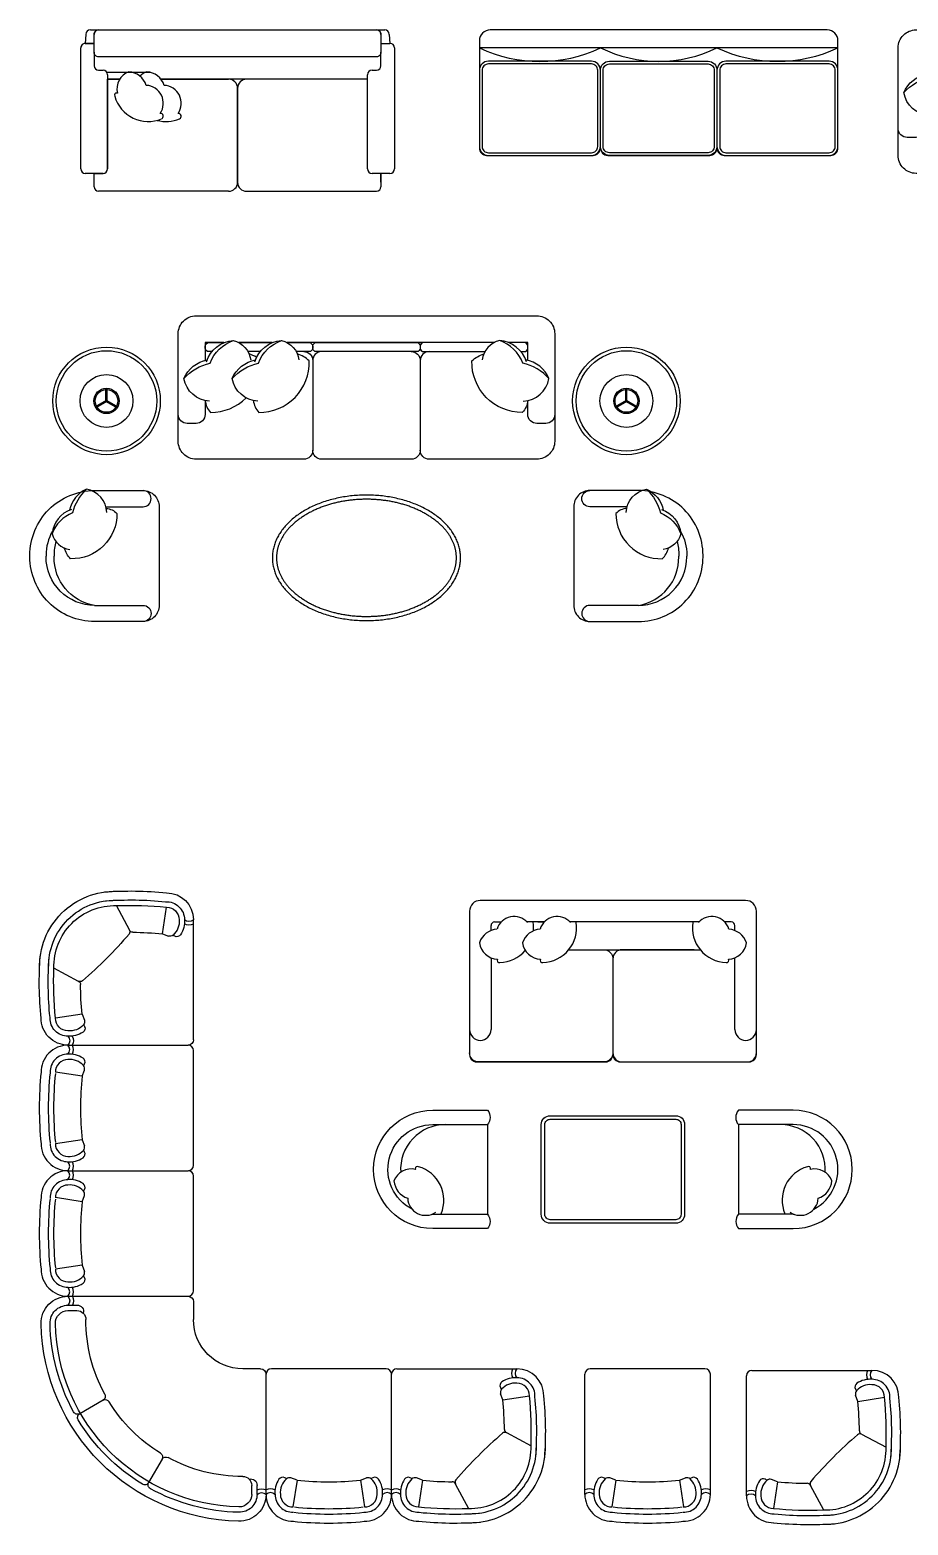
# Model space of a CAD drawing. Header units: millimetres. Extents: x 2749 to 14578, y 1883 to 10224.
# Drawn here: x 2749 to 7648, y 1883 to 10221 of the extents above; entities that cross this region are included whole.
import ezdxf

# ---------------------------------------------------------------- set-up
doc = ezdxf.new("R2010")
doc.units = ezdxf.units.MM

# ---------------------------------------------------------------- blocks, each defined once
blk = doc.blocks.new('A$C707258B2')
at = {"color": 0, "linetype": 'Continuous'}
for p, q in [((0.4042, 0.342), (1.0739, 0.342)), ((0.4042, 0.292), (0.4544, 0.292)), ((0.4042, 0.262), (0.4539, 0.262)), ((1.1039, 0.312), (1.1039, 0.212)), ((1.4789, -0.063), (1.3789, -0.063)), ((1.5089, -0.7628), (1.5089, -0.093)), ((0.5998, -0.2378), (0.4699, -0.3128)), ((0.9291, -0.5671), (0.8541, -0.697)), ((1.4289, -0.7628), (1.4289, -0.713)), ((1.4589, -0.7628), (1.4589, -0.7125))]:
    blk.add_line(p, q, dxfattribs=at)
for centre, radius, start, end in [((0.4042, 0.192), 0.15, 90, 181.17538), ((0.3779, 0.317), 0.0362, 316.39718, 43.60282), ((0.3679, 0.317), 0.0662, 337.82984, 22.17016), ((1.0739, 0.312), 0.03, 360, 90), ((0.4042, 0.192), 0.1, 90, 181.17538), ((0.4042, 0.192), 0.07, 90, 181.17538), ((0.4539, 0.212), 0.05, 360, 90), ((0.4548, 0.2564), 0.0357, 345.42616, 90.55549), ((1.3789, 0.212), 1.125, 181.17538, 268.82462), ((1.3789, 0.212), 1.075, 181.17538, 208.63569), ((1.3789, 0.212), 1.045, 181.17538, 268.82462), ((1.3789, 0.212), 0.875, 180, 208.40825), ((1.3789, 0.212), 0.275, 180, 270), ((1.4789, -0.093), 0.03, 360, 90), ((0.5873, -0.2162), 0.025, 300, 28.40825), ((0.6123, -0.2595), 0.025, 31.59175, 120), ((1.3789, 0.212), 0.875, 211.59175, 238.40825), ((0.4574, -0.2912), 0.025, 208.63569, 300), ((0.4824, -0.3345), 0.025, 120, 211.36431), ((1.3789, 0.212), 1.075, 211.36431, 238.63569), ((0.9075, -0.5546), 0.025, 330, 58.40825), ((0.9508, -0.5796), 0.025, 61.59175, 150), ((1.3789, 0.212), 0.875, 241.59175, 270), ((1.3789, -0.713), 0.05, 360, 90), ((0.8324, -0.6845), 0.025, 238.63569, 330), ((0.8757, -0.7095), 0.025, 150, 241.36431), ((1.3789, 0.212), 1.075, 241.36431, 268.82462), ((1.4255, -0.7093), 0.0336, 354.63008, 109.38826), ((1.4839, -0.7988), 0.0662, 67.82984, 112.17016), ((1.3589, -0.7628), 0.15, 268.82462, 360), ((1.3589, -0.7628), 0.1, 268.82462, 360), ((1.3589, -0.7628), 0.07, 268.82462, 360), ((1.4839, -0.789), 0.0362, 46.39718, 133.60282)]:
    blk.add_arc(centre, radius, start, end, dxfattribs=at)
blk = doc.blocks.new('A$C1352')
at = {"color": 0}
for points in [[(0.0027, 0.053), (0.0027, 0.553, -0.414214), (0.0527, 0.603), (0.7527, 0.603, -0.414214), (0.8027, 0.553), (0.8027, 0.053, -0.414214), (0.7527, 0.003), (0.0527, 0.003, -0.414214)], [(0.0227, 0.053), (0.0227, 0.553, -0.414214), (0.0527, 0.583), (0.7527, 0.583, -0.414214), (0.7827, 0.553), (0.7827, 0.053, -0.414214), (0.7527, 0.023), (0.0527, 0.023, -0.414214)]]:
    blk.add_lwpolyline(points, format="xyb", close=True, dxfattribs=at)
blk = doc.blocks.new('DAY BED1')
at = {"color": 0}
blk.add_line((0.3, 0.25), (0.225, 0.2549), dxfattribs=at)
blk.add_lwpolyline([(-0.3, 0, -0.414214), (-0.4, 0.1), (-0.4, 0.1, 0.317837), (-0.4, 0.1, -0.414214), (-0.4, 0.1), (-0.4, 0.1, 1.186185), (-0.4, 0.1, -0.414214), (-0.4, 0.1), (-0.4, 1.5, -0.414214), (-0.3, 1.6), (0.3, 1.6, -0.414214), (0.4, 1.5), (0.4, 0.1, -0.414214), (0.3, 0)], format="xyb", close=True, dxfattribs=at)
for points in [[(-0.0725, 1.45), (-0.15, 1.45, -0.414214), (-0.2, 1.5), (-0.2, 1.55, -0.414214), (-0.15, 1.6)], [(-0.0756, 1.4249, -0.356772), (0.0505, 1.5682, -0.249542), (0.1543, 1.4384, 9.61688)], [(0.0505, 1.5682, -0.14773), (0.1364, 1.422, -0.213343), (0.2624, 1.2931, -0.178662)], [(-0.0725, 1.4501, 0.165541), (-0.1386, 1.4192, 0.200231), (-0.0581, 1.2207, 0.121523)], [(0.1433, 1.4422, -0.306663), (0.2624, 1.2931, -0.30633), (0.1536, 1.1957, 0.872847)], [(0.25, 1.3448), (0.25, 1.45), (0.1517, 1.45, -0.414214)], [(0.2, 1.4118), (0.2, 1.43, -0.414214), (0.22, 1.45), (0.23, 1.45, -0.414214), (0.25, 1.43)], [(0.25, 1.43), (0.25, 1.3448, -0.414214)], [(-0.0756, 1.1556, -0.356772), (0.0505, 1.2988, -0.249542), (0.1543, 1.169, 9.61688)], [(0.0505, 1.2988, -0.14773), (0.1364, 1.1527, -0.213343), (0.2624, 1.0238, -0.178662)], [(0.25, 1.2616), (0.25, 1.0755, -0.414214)], [(-0.0725, 1.1808, 0.165541), (-0.1386, 1.1498, 0.425989), (0.1479, 0.869, 0.121523), (0.1873, 0.9357, -7.115464)], [(0.1433, 1.1729, -0.306663), (0.2624, 1.0238, -0.30633), (0.1536, 0.9263, 0.872847)], [(0.1678, 1.1631, 0.071865), (0.1873, 1.205, -7.115464)], [(0.2, 1.1425), (0.2, 1.2113, -0.414214)], [(0.25, 0.9923), (0.25, 0.2749, -0.414214), (0.23, 0.2549), (0.22, 0.2549, -0.414214), (0.2, 0.2749), (0.2, 0.9419, -0.414214)], [(0.25, 0.3775), (0.25, 0.3, 0.414214), (0.3, 0.25), (0.35, 0.25, 0.414214), (0.4, 0.3)]]:
    blk.add_lwpolyline(points, format="xyb", dxfattribs=at)
for points in [[(0.25, 1.0755), (0.25, 1.2616)], [(0.25, 0.3775), (0.25, 0.9923)]]:
    blk.add_lwpolyline(points, dxfattribs=at)
blk = doc.blocks.new('part 01')
at = {"color": 0, "linetype": 'Continuous'}
for p, q in [((-669.8, 700), (0, 700)), ((30, 30), (30, 670)), ((-590.9, 527.1), (-739.8, 550)), ((-590.9, 527.1), (-578.5, 561.2)), ((-590.9, 172.9), (-739.8, 150)), ((-590.9, 172.9), (-578.5, 138.8)), ((-669.8, 0), (0, 0))]:
    blk.add_line(p, q, dxfattribs=at)
for centre, radius, start, end in [((-669.8, 550), 150, 90, 181.17538), ((-696, 675), 36.2, 316.39718, 43.60282), ((-705.9, 675), 66.2, 337.82984, 22.17016), ((0, 670), 30, 0, 90), ((-669.8, 550), 100, 90, 181.17538), ((-669.8, 550), 70, 90, 181.17538), ((-659.7, 517.8), 132.7, 56.08973, 95.61316), ((-659.7, 517.8), 102.7, 42.00663, 95.61316), ((-599.7, 607.2), 25, 332.96082, 56.08973), ((-624.8, 620), 53.2, 321.00172, 332.96082), ((-602, 569.8), 25, 340, 42.00663), ((1178.1, 350), 2007.9, 174.28354, 185.71646), ((1178.1, 350), 1957.9, 174.28354, 185.71646), ((1178.1, 350), 1927.9, 174.28354, 185.71646), ((1178.1, 350), 1777.9, 174.28354, 185.71646), ((-669.8, 150), 150, 178.82462, 270), ((-669.8, 150), 100, 178.82462, 270), ((-669.8, 150), 70, 178.82462, 270), ((-659.7, 182.2), 102.7, 264.38684, 317.99337), ((-599.7, 92.8), 25, 303.91027, 27.03918), ((-602, 130.2), 25, 317.99337, 20), ((-624.8, 80), 53.2, 27.03918, 38.99828), ((-659.7, 182.2), 132.7, 264.38684, 303.91027), ((-696, 25), 36.2, 316.39718, 43.60282), ((-705.9, 25), 66.2, 337.82984, 22.17016), ((0, 30), 30, 270, 0)]:
    blk.add_arc(centre, radius, start, end, dxfattribs=at)
blk = doc.blocks.new('part02')
at = {"color": 0, "linetype": 'Continuous'}
for p, q in [((0, -669.8), (0, 0)), ((30, 30), (699.8, 30)), ((620.9, -142.9), (608.5, -108.8)), ((620.9, -142.9), (769.8, -120)), ((640.4, -325.6), (778.2, -398.9)), ((172.9, -590.9), (138.8, -578.5)), ((172.9, -590.9), (150, -739.8)), ((355.6, -610.4), (428.9, -748.2))]:
    blk.add_line(p, q, dxfattribs=at)
for centre, radius, start, end in [((30, 0), 30, 90, 180), ((726, 5), 56.2, 153.6122, 206.66656), ((726, 5), 36.2, 136.39718, 223.60282), ((699.8, -120), 150, 0, 90), ((629.7, -62.8), 25, 123.91027, 207.03918), ((654.8, -50), 53.2, 207.03918, 218.99828), ((689.7, -152.2), 102.7, 84.38684, 137.99337), ((689.3, -151.3), 131.7, 85.43775, 123.98866), ((699.5, -120.6), 100.6, 357.50055, 89.85796), ((699.8, -120), 70, 0, 90), ((632, -100.2), 25, 137.99337, 200), ((-1148.1, -320), 1777.9, 0.38365, 5.71646), ((-1228.2, -319.5), 2007.9, 357.73494, 5.70316), ((-1148.1, -320), 1957.9, 355.86566, 5.71646), ((-1148.1, -320), 2007.9, 355.81801, 5.71646), ((2219.8, -2189.8), 2454.4, 130.6961, 139.3039), ((632.4, -344.1), 20, 62, 130.6961), ((649.7, -308), 20, 180.38365, 242), ((439.4, -409.4), 418.9, 268.21809, 1.78191), ((439.4, -409.4), 368.9, 268.21809, 1.78191), ((439.4, -409.4), 338.9, 268.21809, 1.78191), ((92.8, -599.7), 25, 62.96082, 146.08973), ((182.2, -659.7), 102.7, 132.00663, 185.61316), ((80, -624.8), 53.2, 51.00172, 62.96082), ((130.2, -602), 25, 70, 132.00663), ((25, -696), 56.2, 63.33344, 116.3878), ((25, -696), 36.2, 46.39718, 133.60282), ((182.2, -659.7), 132.7, 146.08973, 185.61316), ((350, 1178.1), 1777.9, 264.28354, 269.61635), ((338, -619.7), 20, 28, 89.61635), ((374.1, -602.4), 20, 139.3039, 208), ((150, -669.8), 150, 180, 271.17538), ((150, -669.8), 100, 180, 271.17538), ((150, -669.8), 70, 180, 270), ((349.5, 1258.2), 2007.9, 264.29684, 272.26506), ((350, 1178.1), 2007.9, 264.28354, 274.18199), ((350, 1178.1), 1957.9, 264.28354, 274.13434)]:
    blk.add_arc(centre, radius, start, end, dxfattribs=at)

msp = doc.modelspace()

# ---------------------------------------------------------------- linework, layer by layer
at = {"color": 18, "ltscale": 0.03, "true_color": 0x000000}
for p, q in [((3061.6, 10196.2), (3057.6, 10146.2)), ((3086.6, 10221.2), (4728.5, 10221.2)), ((3107.6, 10146.2), (3107.6, 10196.2)), ((3132.6, 10221.2), (4682.6, 10221.2)), ((4707.6, 10196.2), (4707.6, 10146.2)), ((4753.5, 10196.2), (4757.6, 10146.2)), ((3032.6, 9446.2), (3032.6, 10121.2)), ((3032.6, 9446.2), (3032.6, 10121.2)), ((3057.6, 10146.2), (3107.6, 10146.2)), ((3107.6, 10096.2), (3107.6, 10021.2)), ((4707.6, 10146.2), (4757.6, 10146.2)), ((4707.6, 10146.2), (4757.6, 10146.2)), ((4707.6, 10021.2), (4707.6, 10096.2)), ((4782.6, 10121.2), (4782.6, 9446.2)), ((4782.6, 10121.2), (4782.6, 9446.2)), ((3132.6, 9996.2), (3157.6, 9996.2)), ((3424.1, 9983.8), (3179.1, 9983.8)), ((3182.6, 9971.2), (3182.6, 9446.2)), ((3182.6, 9446.2), (3182.6, 9946.2)), ((3250.2, 9946.2), (3182.6, 9946.2)), ((3182.6, 9946.2), (3250.2, 9946.2)), ((4632.6, 9946.2), (3479.8, 9946.2)), ((3479.8, 9946.2), (3857.6, 9946.2)), ((4632.6, 9446.2), (4632.6, 9971.2)), ((4632.6, 9446.2), (4632.6, 9946.2)), ((4657.6, 9996.2), (4682.6, 9996.2)), ((3907.6, 9896.2), (3907.6, 9371.2)), ((3907.6, 9896.2), (3907.6, 9371.2)), ((3907.6, 9896.2), (3907.6, 9371.2)), ((3907.6, 9371.2), (3907.6, 9896.2)), ((3107.6, 9421.2), (3057.6, 9421.2)), ((3107.6, 9421.2), (3057.6, 9421.2)), ((3107.6, 9421.2), (3157.6, 9421.2)), ((3157.6, 9421.2), (3107.6, 9421.2)), ((3107.6, 9346.2), (3107.6, 9421.2)), ((4707.6, 9421.2), (4657.6, 9421.2)), ((4757.6, 9421.2), (4657.6, 9421.2)), ((4707.6, 9371.2), (4707.6, 9421.2)), ((4707.6, 9421.2), (4707.6, 9346.2)), ((4757.6, 9421.2), (4707.6, 9421.2)), ((3857.6, 9321.2), (3132.6, 9321.2)), ((3957.6, 9321.2), (4682.6, 9321.2)), ((3173.4, 8152.1), (3173.4, 8222.6)), ((3179.7, 8152.1), (3179.7, 8222.6)), ((6073.4, 8152.1), (6073.4, 8222.6)), ((6079.7, 8152.1), (6079.7, 8222.6)), ((3175, 8154.8), (3113.9, 8119.6)), ((3178.1, 8149.4), (3117.1, 8114.1)), ((3175, 8149.4), (3236.1, 8114.1)), ((3178.1, 8154.8), (3239.2, 8119.6)), ((6075, 8154.8), (6013.9, 8119.6)), ((6078.1, 8149.4), (6017.1, 8114.1)), ((6075, 8149.4), (6136.1, 8114.1)), ((6078.1, 8154.8), (6139.2, 8119.6))]:
    msp.add_line(p, q, dxfattribs=at)
at = {"color": 18, "true_color": 0x000000}
for p, q in [((5321.5, 5198.6), (5321.5, 5226.4)), ((5341.5, 5246.4), (5378.3, 5246.4)), ((5618.4, 5246.4), (5522.6, 5246.4)), ((5581.6, 5246.4), (5618.4, 5246.4)), ((6480.3, 5246.4), (5762.7, 5246.4)), ((6661.5, 5246.4), (6624.7, 5246.4)), ((6681.5, 5198.6), (6681.5, 5226.4)), ((5321.5, 5046.8), (5321.5, 4646.4)), ((6681.5, 4646.4), (6681.5, 5046.8)), ((4996.2, 3616.7), (5301.2, 3616.4)), ((7006.8, 3616.7), (6701.7, 3616.4))]:
    msp.add_line(p, q, dxfattribs=at)
at = {"color": 18, "ltscale": 0.03, "true_color": 0x000000}
for points in [[(3107.6, 10146.2), (3107.6, 10196.2, -0.414214), (3132.6, 10221.2), (4682.6, 10221.2, -0.414214), (4707.6, 10196.2), (4707.6, 10096.2, -0.414214), (4682.6, 10071.2), (3132.6, 10071.2, -0.414214), (3107.6, 10096.2), (3107.6, 10146.2), (3057.6, 10146.2, 0.414214), (3032.6, 10121.2)], [(3470.5, 7287.1), (3470.5, 7012.1, -0.414214), (3380.3, 6921.9), (3109.8, 6921.9, -0.414214), (2749.2, 7282.6), (2749.2, 7287.1), (2749.2, 7291.6, -0.414214), (3109.8, 7652.3), (3380.3, 7652.3, -0.414214), (3470.5, 7562.1), (3470.5, 7287.1)], [(5782.6, 7287.1), (5782.6, 7012.1, 0.414214), (5872.8, 6921.9), (6143.3, 6921.9, 0.414214), (6503.9, 7282.6), (6503.9, 7287.1), (6503.9, 7291.6, 0.414214), (6143.3, 7652.3), (5872.8, 7652.3, 0.414214), (5782.6, 7562.1), (5782.6, 7287.1)], [(6002, 4506.4, 0.414214), (6042, 4466.4), (6761.5, 4466.4, 0.414214), (6801.5, 4506.4), (6801.5, 5306.4, 0.414214), (6741.5, 5366.4), (5261.5, 5366.4, 0.414214), (5201.5, 5306.4), (5201.5, 4506.4, 0.414214), (5241.5, 4466.4), (5961, 4466.4, 0.414214), (6001, 4506.4)]]:
    msp.add_lwpolyline(points, format="xyb", dxfattribs=at)
for points in [[(6622.3, 9521.2), (7216.8, 9521.2, 0.414214), (7256.8, 9561.2), (7256.8, 10161.2, 0.414214), (7196.8, 10221.2), (5316.8, 10221.2, 0.414214), (5256.8, 10161.2), (5256.8, 9561.2, 0.414214), (5296.8, 9521.2), (5891.3, 9521.2, 0.414214), (5931.3, 9561.2, -1), (5932.3, 9561.2, 0.414214), (5972.3, 9521.2), (6541.3, 9521.2, 0.414214), (6581.3, 9561.2, -1), (6582.3, 9561.2, 0.414214)], [(5676.6, 7927.1, -0.414214), (5576.6, 7827.1), (4976.6, 7827.1, -0.414214), (4926.6, 7877.1, -0.414214), (4876.6, 7827.1), (4376.6, 7827.1, -0.414214), (4326.6, 7877.1, -0.414214), (4276.6, 7827.1), (3676.6, 7827.1, -0.414214), (3576.6, 7927.1), (3576.6, 8527.1, -0.414214), (3676.6, 8627.1), (5576.6, 8627.1, -0.414214), (5676.6, 8527.1)], [(5301.2, 3616.4, -0.369229), (5301.2, 3536.4), (4996.1, 3536.7, -1), (4996.7, 4196.7), (5301.8, 4196.4, -0.369229), (5301.7, 4116.4)], [(6701.7, 3616.4, 0.369229), (6701.8, 3536.4), (7006.9, 3536.7, 1), (7006.2, 4196.7), (6701.2, 4196.4, 0.369229), (6701.2, 4116.4)]]:
    msp.add_lwpolyline(points, format="xyb", close=True, dxfattribs=at)
at = {"color": 18, "true_color": 0x000000}
for points in [[(7256.8, 10121.2), (5256.8, 10121.2)], [(4101.1, 8477.1), (3914.9, 8477.1)], [(5338.2, 8477.1), (4184.3, 8477.1)], [(5526.6, 8378.8), (5526.6, 8477.1), (5421.4, 8477.1)], [(5754.7, 5091.4), (6488.3, 5091.4)]]:
    msp.add_lwpolyline(points, dxfattribs=at)
for points in [[(5931.8, 9571.2), (5931.8, 9996.2, 0.414214), (5881.8, 10046.2), (5306.8, 10046.2, 0.414214), (5256.8, 9996.2), (5256.8, 9571.2, 0.414214), (5306.8, 9521.2), (5881.8, 9521.2, 0.414214)], [(5916.8, 9571.2), (5916.8, 9996.2, 0.414214), (5881.8, 10031.2), (5306.8, 10031.2, 0.414214), (5271.8, 9996.2), (5271.8, 9571.2, 0.414214), (5306.8, 9536.2), (5881.8, 9536.2, 0.414214)], [(5931.8, 9571.2), (5931.8, 9996.2, -0.414214), (5981.8, 10046.2), (6531.8, 10046.2, -0.414214), (6581.8, 9996.2), (6581.8, 9571.2, -0.414214), (6531.8, 9521.2), (5981.8, 9521.2, -0.414214)], [(5946.8, 9571.2), (5946.8, 9996.2, -0.414214), (5981.8, 10031.2), (6531.8, 10031.2, -0.414214), (6566.8, 9996.2), (6566.8, 9571.2, -0.414214), (6531.8, 9536.2), (5981.8, 9536.2, -0.414214)], [(7256.8, 9571.2), (7256.8, 9996.2, 0.414214), (7206.8, 10046.2), (6631.8, 10046.2, 0.414214), (6581.8, 9996.2), (6581.8, 9571.2, 0.414214), (6631.8, 9521.2), (7206.8, 9521.2, 0.414214)], [(7241.8, 9571.2), (7241.8, 9996.2, 0.414214), (7206.8, 10031.2), (6631.8, 10031.2, 0.414214), (6596.8, 9996.2), (6596.8, 9571.2, 0.414214), (6631.8, 9536.2), (7206.8, 9536.2, 0.414214)], [(4346.6, 8477.1), (4906.6, 8477.1, -0.414214), (4926.6, 8457.1), (4926.6, 8447.1, -0.414214), (4906.6, 8427.1), (4346.6, 8427.1, -0.414214), (4326.6, 8447.1), (4326.6, 8457.1, -0.414214)]]:
    msp.add_lwpolyline(points, format="xyb", close=True, dxfattribs=at)
for points in [[(3608.4, 8277.6, -0.14773), (3754.5, 8363.5, -0.213343), (3883.5, 8489.5, -0.178662)], [(3831.8, 8477.1), (3726.6, 8477.1), (3726.6, 8378.8, -0.414214)], [(3764.7, 8427.1), (3746.6, 8427.1, -0.414214), (3726.6, 8447.1), (3726.6, 8457.1, -0.414214), (3746.6, 8477.1)], [(3734.3, 8370.4, -0.306663), (3883.5, 8489.5, -0.30633), (3980.9, 8380.7, 0.872847)], [(3746.6, 8477.1), (3831.8, 8477.1, -0.414214)], [(3877.7, 8277.6, -0.14773), (4023.9, 8363.5, -0.213343), (4152.8, 8489.5, -0.178662)], [(3914.9, 8477.1), (4101.1, 8477.1, -0.414214)], [(4034.1, 8427.1), (3965.3, 8427.1, -0.414214)], [(4003.7, 8370.4, -0.306663), (4152.8, 8489.5, -0.30633), (4250.2, 8380.7, 0.872847)], [(4184.3, 8477.1), (4306.6, 8477.1, -0.414214), (4326.6, 8457.1), (4326.6, 8447.1, -0.414214), (4306.6, 8427.1), (4234.6, 8427.1, -0.414214)], [(4276.6, 8427.1, -0.414214), (4326.6, 8377.1), (4326.6, 7877.1, -0.414214)], [(4376.6, 8427.1, 0.414214), (4326.6, 8377.1)], [(4876.6, 8427.1, -0.414214), (4926.6, 8377.1)], [(5338.2, 8477.1), (4946.6, 8477.1, 0.414214), (4926.6, 8457.1), (4926.6, 8447.1, 0.414214), (4946.6, 8427.1), (5287.9, 8427.1, 0.414214)], [(4976.6, 8427.1, 0.414214), (4926.6, 8377.1), (4926.6, 7877.1, 0.414214)], [(5518.8, 8370.4, 0.306663), (5369.7, 8489.5, 0.30633), (5272.2, 8380.7, -0.872847)], [(5644.7, 8277.6, 0.14773), (5498.6, 8363.5, 0.213343), (5369.7, 8489.5, 0.178662)], [(5506.6, 8477.1), (5421.4, 8477.1, 0.414214)], [(5488.4, 8427.1), (5506.6, 8427.1, 0.414214), (5526.6, 8447.1), (5526.6, 8457.1, 0.414214), (5506.6, 8477.1)], [(3751.7, 8151.5, -0.356772), (3608.4, 8277.6, -0.249542), (3738.2, 8381.4, 9.61688)], [(4021, 8151.5, -0.356772), (3877.7, 8277.6, -0.249542), (4007.6, 8381.4, 9.61688)], [(4013.5, 8394.9, 0.071865), (3971.5, 8414.4, -7.115464)], [(3995.8, 8154.6, 0.165541), (4026.7, 8088.5, 0.425989), (4307.5, 8375, 0.121523), (4240.9, 8414.4, -7.115464)], [(5526.7, 8154.6, -0.165541), (5495.7, 8088.5, -0.425989), (5214.9, 8375, -0.121523), (5281.6, 8414.4, 7.115464)], [(5501.5, 8151.5, 0.356772), (5644.7, 8277.6, 0.249542), (5514.9, 8381.4, -9.61688)], [(3726.6, 8154.6), (3726.6, 8077.1, -0.414214), (3676.6, 8027.1), (3626.6, 8027.1, -0.414214), (3576.6, 8077.1)], [(3726.5, 8154.6, 0.165541), (3757.4, 8088.5, 0.200231), (3955.9, 8169, 0.121523)], [(5676.6, 8077.1, -0.414214), (5626.6, 8027.1), (5576.6, 8027.1, -0.414214), (5526.6, 8077.1), (5526.6, 8154.6)], [(3064.3, 7659.6, 0.14773), (2986.9, 7527.9, 0.213343), (2873.2, 7411.6, 0.178662)], [(3178, 7530.5, 0.356772), (3064.3, 7659.6, 0.249542), (2970.7, 7542.6, -9.61688)], [(3173.1, 7562.1), (3380.3, 7562.1, 0.414214), (3425.4, 7607.2), (3425.4, 7607.2, 0.414214), (3380.3, 7652.3)], [(6080.1, 7562.1), (5872.8, 7562.1, -0.414214), (5827.7, 7607.2), (5827.7, 7607.2, -0.414214), (5872.8, 7652.3)], [(6075.2, 7530.5, -0.356772), (6188.8, 7659.6, -0.249542), (6282.4, 7542.6, 9.61688)], [(6188.8, 7659.6, -0.14773), (6266.3, 7527.9, -0.213343), (6379.9, 7411.6, -0.178662)], [(2980.7, 7546.1, 0.306663), (2873.2, 7411.6, 0.30633), (2971.4, 7323.8, -0.872847)], [(3175.2, 7553.2, -0.165541), (3234.8, 7525.3, -0.425989), (2976.5, 7272.1, -0.121523), (2940.9, 7332.2, 7.115464)], [(6077.9, 7553.2, 0.165541), (6018.3, 7525.3, 0.425989), (6276.6, 7272.1, 0.121523), (6312.2, 7332.2, -7.115464)], [(6272.4, 7546.1, -0.306663), (6379.9, 7411.6, -0.30633), (6281.8, 7323.8, 0.872847)], [(2875, 7425.9, 0.130591), (2839.4, 7291.6), (2839.4, 7287.1)], [(6378.1, 7425.9, -0.130591), (6413.8, 7291.6), (6413.8, 7287.1)], [(2894.2, 7368.5, 0.072384), (2884.4, 7291.6), (2884.4, 7287.1)], [(6359, 7368.5, -0.072384), (6368.7, 7291.6), (6368.7, 7287.1)], [(3109.8, 7012.1, -0.414214), (2839.4, 7282.6), (2839.4, 7287.1)], [(3109.8, 7012.1, -0.372719), (2884.4, 7282.6), (2884.4, 7287.1)], [(6143.3, 7012.1, 0.372719), (6368.7, 7282.6), (6368.7, 7287.1)], [(6143.3, 7012.1, 0.414214), (6413.8, 7282.6), (6413.8, 7287.1)], [(3109.8, 7012.1), (3380.3, 7012.1, -0.414214), (3425.4, 6967), (3425.4, 6967, -0.414214), (3380.3, 6921.9)], [(6143.3, 7012.1), (5872.8, 7012.1, 0.414214), (5827.7, 6967), (5827.7, 6967, 0.414214), (5872.8, 6921.9)], [(5754.7, 5091.4), (5951.5, 5091.4, -0.414214), (6001.5, 5041.4), (6001.5, 4516.4, -0.414214), (5951.5, 4466.4), (5251.5, 4466.4, -0.414214), (5201.5, 4516.4)], [(6454.3, 5091.4), (6051.5, 5091.4, 0.414214), (6001.5, 5041.4), (6001.5, 4516.4, 0.414214), (6051.5, 4466.4), (6751.5, 4466.4, 0.414214), (6801.5, 4516.4)], [(4880.9, 3645, -0.785087), (4996.6, 4116.7), (5301.7, 4116.4)], [(7122, 3645, 0.785087), (7006.3, 4116.7), (6701.2, 4116.4)]]:
    msp.add_lwpolyline(points, format="xyb", dxfattribs=at)
at = {"color": 18, "ltscale": 0.03, "true_color": 0x000000}
msp.add_polyline3d([(5151.6, 7277.1, 0), (5151.5, 7283.7, 0), (5151.2, 7290.3, 0), (5150.7, 7297, 0), (5150.1, 7303.6, 0), (5149.2, 7310.2, 0), (5148.2, 7316.8, 0), (5147, 7323.3, 0), (5145.6, 7329.9, 0), (5144, 7336.4, 0), (5142.2, 7342.9, 0), (5140.2, 7349.4, 0), (5138.1, 7355.9, 0), (5135.8, 7362.3, 0), (5133.2, 7368.8, 0), (5130.6, 7375.1, 0), (5127.7, 7381.5, 0), (5124.6, 7387.8, 0), (5121.4, 7394, 0), (5118, 7400.3, 0), (5114.4, 7406.4, 0), (5110.6, 7412.6, 0), (5106.7, 7418.7, 0), (5102.6, 7424.7, 0), (5098.3, 7430.7, 0), (5093.9, 7436.6, 0), (5089.3, 7442.5, 0), (5084.5, 7448.3, 0), (5079.6, 7454, 0), (5074.5, 7459.7, 0), (5069.2, 7465.3, 0), (5063.8, 7470.9, 0), (5058.2, 7476.3, 0), (5052.5, 7481.8, 0), (5046.6, 7487.1, 0), (5040.5, 7492.3, 0), (5034.4, 7497.5, 0), (5028, 7502.6, 0), (5021.6, 7507.7, 0), (5014.9, 7512.6, 0), (5008.2, 7517.5, 0), (5001.3, 7522.2, 0), (4994.3, 7526.9, 0), (4987.1, 7531.5, 0), (4979.8, 7536, 0), (4972.4, 7540.4, 0), (4964.9, 7544.7, 0), (4957.2, 7549, 0), (4949.4, 7553.1, 0), (4941.6, 7557.1, 0), (4933.5, 7561, 0), (4925.4, 7564.9, 0), (4917.2, 7568.6, 0), (4908.9, 7572.2, 0), (4900.5, 7575.7, 0), (4891.9, 7579.1, 0), (4883.3, 7582.4, 0), (4874.6, 7585.6, 0), (4865.8, 7588.7, 0), (4856.9, 7591.6, 0), (4847.9, 7594.5, 0), (4838.9, 7597.2, 0), (4829.8, 7599.8, 0), (4820.6, 7602.3, 0), (4811.3, 7604.7, 0), (4802, 7607, 0), (4792.6, 7609.1, 0), (4783.1, 7611.2, 0), (4773.6, 7613.1, 0), (4764, 7614.9, 0), (4754.4, 7616.6, 0), (4744.8, 7618.1, 0), (4735.1, 7619.5, 0), (4725.3, 7620.9, 0), (4715.6, 7622, 0), (4705.8, 7623.1, 0), (4695.9, 7624, 0), (4686.1, 7624.8, 0), (4676.2, 7625.5, 0), (4666.3, 7626.1, 0), (4656.4, 7626.5, 0), (4646.4, 7626.8, 0), (4636.5, 7627, 0), (4626.6, 7627.1, 0), (4616.6, 7627, 0), (4606.7, 7626.8, 0), (4596.8, 7626.5, 0), (4586.9, 7626.1, 0), (4577, 7625.5, 0), (4567.1, 7624.8, 0), (4557.2, 7624, 0), (4547.4, 7623.1, 0), (4537.6, 7622, 0), (4527.8, 7620.9, 0), (4518.1, 7619.5, 0), (4508.4, 7618.1, 0), (4498.7, 7616.6, 0), (4489.1, 7614.9, 0), (4479.5, 7613.1, 0), (4470, 7611.2, 0), (4460.6, 7609.1, 0), (4451.2, 7607, 0), (4441.8, 7604.7, 0), (4432.6, 7602.3, 0), (4423.4, 7599.8, 0), (4414.2, 7597.2, 0), (4405.2, 7594.5, 0), (4396.2, 7591.6, 0), (4387.3, 7588.7, 0), (4378.5, 7585.6, 0), (4369.8, 7582.4, 0), (4361.2, 7579.1, 0), (4352.7, 7575.7, 0), (4344.3, 7572.2, 0), (4335.9, 7568.6, 0), (4327.7, 7564.9, 0), (4319.6, 7561, 0), (4311.6, 7557.1, 0), (4303.7, 7553.1, 0), (4295.9, 7549, 0), (4288.3, 7544.7, 0), (4280.7, 7540.4, 0), (4273.3, 7536, 0), (4266, 7531.5, 0), (4258.9, 7526.9, 0), (4251.8, 7522.2, 0), (4245, 7517.5, 0), (4238.2, 7512.6, 0), (4231.6, 7507.7, 0), (4225.1, 7502.6, 0), (4218.8, 7497.5, 0), (4212.6, 7492.3, 0), (4206.6, 7487.1, 0), (4200.7, 7481.8, 0), (4194.9, 7476.3, 0), (4189.4, 7470.9, 0), (4183.9, 7465.3, 0), (4178.7, 7459.7, 0), (4173.6, 7454, 0), (4168.6, 7448.3, 0), (4163.9, 7442.5, 0), (4159.2, 7436.6, 0), (4154.8, 7430.7, 0), (4150.5, 7424.7, 0), (4146.4, 7418.7, 0), (4142.5, 7412.6, 0), (4138.7, 7406.4, 0), (4135.1, 7400.3, 0), (4131.7, 7394, 0), (4128.5, 7387.8, 0), (4125.5, 7381.5, 0), (4122.6, 7375.1, 0), (4119.9, 7368.8, 0), (4117.4, 7362.3, 0), (4115, 7355.9, 0), (4112.9, 7349.4, 0), (4110.9, 7342.9, 0), (4109.2, 7336.4, 0), (4107.6, 7329.9, 0), (4106.2, 7323.3, 0), (4104.9, 7316.8, 0), (4103.9, 7310.2, 0), (4103.1, 7303.6, 0), (4102.4, 7297, 0), (4101.9, 7290.3, 0), (4101.7, 7283.7, 0), (4101.6, 7277.1, 0), (4101.7, 7270.5, 0), (4101.9, 7263.9, 0), (4102.4, 7257.2, 0), (4103.1, 7250.6, 0), (4103.9, 7244, 0), (4104.9, 7237.4, 0), (4106.2, 7230.9, 0), (4107.6, 7224.3, 0), (4109.2, 7217.8, 0), (4110.9, 7211.3, 0), (4112.9, 7204.8, 0), (4115, 7198.3, 0), (4117.4, 7191.9, 0), (4119.9, 7185.4, 0), (4122.6, 7179.1, 0), (4125.5, 7172.7, 0), (4128.5, 7166.4, 0), (4131.7, 7160.2, 0), (4135.1, 7153.9, 0), (4138.7, 7147.8, 0), (4142.5, 7141.6, 0), (4146.4, 7135.5, 0), (4150.5, 7129.5, 0), (4154.8, 7123.5, 0), (4159.2, 7117.6, 0), (4163.9, 7111.7, 0), (4168.6, 7105.9, 0), (4173.6, 7100.2, 0), (4178.7, 7094.5, 0), (4183.9, 7088.9, 0), (4189.4, 7083.3, 0), (4194.9, 7077.9, 0), (4200.7, 7072.4, 0), (4206.6, 7067.1, 0), (4212.6, 7061.9, 0), (4218.8, 7056.7, 0), (4225.1, 7051.6, 0), (4231.6, 7046.5, 0), (4238.2, 7041.6, 0), (4245, 7036.7, 0), (4251.8, 7032, 0), (4258.9, 7027.3, 0), (4266, 7022.7, 0), (4273.3, 7018.2, 0), (4280.7, 7013.8, 0), (4288.3, 7009.5, 0), (4295.9, 7005.2, 0), (4303.7, 7001.1, 0), (4311.6, 6997.1, 0), (4319.6, 6993.2, 0), (4327.7, 6989.3, 0), (4335.9, 6985.6, 0), (4344.3, 6982, 0), (4352.7, 6978.5, 0), (4361.2, 6975.1, 0), (4369.8, 6971.8, 0), (4378.5, 6968.6, 0), (4387.3, 6965.5, 0), (4396.2, 6962.6, 0), (4405.2, 6959.7, 0), (4414.2, 6957, 0), (4423.4, 6954.4, 0), (4432.6, 6951.9, 0), (4441.8, 6949.5, 0), (4451.2, 6947.2, 0), (4460.6, 6945.1, 0), (4470, 6943, 0), (4479.5, 6941.1, 0), (4489.1, 6939.3, 0), (4498.7, 6937.6, 0), (4508.4, 6936.1, 0), (4518.1, 6934.7, 0), (4527.8, 6933.3, 0), (4537.6, 6932.2, 0), (4547.4, 6931.1, 0), (4557.2, 6930.2, 0), (4567.1, 6929.4, 0), (4577, 6928.7, 0), (4586.9, 6928.1, 0), (4596.8, 6927.7, 0), (4606.7, 6927.4, 0), (4616.6, 6927.2, 0), (4626.6, 6927.1, 0), (4636.5, 6927.2, 0), (4646.4, 6927.4, 0), (4656.4, 6927.7, 0), (4666.3, 6928.1, 0), (4676.2, 6928.7, 0), (4686.1, 6929.4, 0), (4695.9, 6930.2, 0), (4705.8, 6931.1, 0), (4715.6, 6932.2, 0), (4725.3, 6933.3, 0), (4735.1, 6934.7, 0), (4744.8, 6936.1, 0), (4754.4, 6937.6, 0), (4764, 6939.3, 0), (4773.6, 6941.1, 0), (4783.1, 6943, 0), (4792.6, 6945.1, 0), (4802, 6947.2, 0), (4811.3, 6949.5, 0), (4820.6, 6951.9, 0), (4829.8, 6954.4, 0), (4838.9, 6957, 0), (4847.9, 6959.7, 0), (4856.9, 6962.6, 0), (4865.8, 6965.5, 0), (4874.6, 6968.6, 0), (4883.3, 6971.8, 0), (4891.9, 6975.1, 0), (4900.5, 6978.5, 0), (4908.9, 6982, 0), (4917.2, 6985.6, 0), (4925.4, 6989.3, 0), (4933.5, 6993.2, 0), (4941.6, 6997.1, 0), (4949.4, 7001.1, 0), (4957.2, 7005.2, 0), (4964.9, 7009.5, 0), (4972.4, 7013.8, 0), (4979.8, 7018.2, 0), (4987.1, 7022.7, 0), (4994.3, 7027.3, 0), (5001.3, 7032, 0), (5008.2, 7036.7, 0), (5014.9, 7041.6, 0), (5021.6, 7046.5, 0), (5028, 7051.6, 0), (5034.4, 7056.7, 0), (5040.5, 7061.9, 0), (5046.6, 7067.1, 0), (5052.5, 7072.4, 0), (5058.2, 7077.9, 0), (5063.8, 7083.3, 0), (5069.2, 7088.9, 0), (5074.5, 7094.5, 0), (5079.6, 7100.2, 0), (5084.5, 7105.9, 0), (5089.3, 7111.7, 0), (5093.9, 7117.6, 0), (5098.3, 7123.5, 0), (5102.6, 7129.5, 0), (5106.7, 7135.5, 0), (5110.6, 7141.6, 0), (5114.4, 7147.8, 0), (5118, 7153.9, 0), (5121.4, 7160.2, 0), (5124.6, 7166.4, 0), (5127.7, 7172.7, 0), (5130.6, 7179.1, 0), (5133.2, 7185.4, 0), (5135.8, 7191.9, 0), (5138.1, 7198.3, 0), (5140.2, 7204.8, 0), (5142.2, 7211.3, 0), (5144, 7217.8, 0), (5145.6, 7224.3, 0), (5147, 7230.9, 0), (5148.2, 7237.4, 0), (5149.2, 7244, 0), (5150.1, 7250.6, 0), (5150.7, 7257.2, 0), (5151.2, 7263.9, 0), (5151.5, 7270.5, 0), (5151.6, 7277.1, 0)], dxfattribs=at)
at = {"color": 18, "linetype": 'Continuous', "true_color": 0x000000}
msp.add_polyline3d([(5128.2, 7277.1, 0), (5128.2, 7280.7, 0), (5128.1, 7284.3, 0), (5128, 7287.9, 0), (5127.7, 7291.5, 0), (5127.5, 7295.2, 0), (5127.1, 7298.8, 0), (5126.7, 7302.5, 0), (5126.2, 7306.2, 0), (5125.7, 7309.9, 0), (5125.1, 7313.6, 0), (5124.4, 7317.3, 0), (5123.6, 7321, 0), (5122.8, 7324.8, 0), (5121.9, 7328.5, 0), (5120.9, 7332.3, 0), (5119.9, 7336.1, 0), (5118.8, 7339.9, 0), (5117.6, 7343.7, 0), (5116.3, 7347.5, 0), (5115, 7351.3, 0), (5113.6, 7355.1, 0), (5112.1, 7358.9, 0), (5110.5, 7362.7, 0), (5108.8, 7366.5, 0), (5107.1, 7370.4, 0), (5105.3, 7374.2, 0), (5103.4, 7378, 0), (5101.4, 7381.9, 0), (5099.4, 7385.7, 0), (5097.2, 7389.5, 0), (5095, 7393.4, 0), (5092.7, 7397.2, 0), (5090.3, 7401, 0), (5087.9, 7404.8, 0), (5085.4, 7408.6, 0), (5082.7, 7412.4, 0), (5080, 7416.1, 0), (5077.3, 7419.9, 0), (5074.4, 7423.6, 0), (5071.5, 7427.4, 0), (5068.4, 7431.1, 0), (5065.3, 7434.8, 0), (5062.2, 7438.5, 0), (5058.9, 7442.1, 0), (5055.5, 7445.8, 0), (5052.1, 7449.4, 0), (5048.5, 7453, 0), (5044.9, 7456.6, 0), (5041.2, 7460.1, 0), (5037.5, 7463.7, 0), (5033.6, 7467.2, 0), (5029.7, 7470.6, 0), (5025.7, 7474.1, 0), (5021.6, 7477.5, 0), (5017.4, 7480.9, 0), (5013.2, 7484.3, 0), (5008.9, 7487.6, 0), (5004.5, 7490.9, 0), (5000.1, 7494.2, 0), (4995.6, 7497.4, 0), (4991, 7500.6, 0), (4986.4, 7503.8, 0), (4981.7, 7506.9, 0), (4976.9, 7510, 0), (4972.1, 7513, 0), (4967.2, 7516, 0), (4962.3, 7519, 0), (4957.3, 7521.9, 0), (4952.2, 7524.8, 0), (4947.1, 7527.7, 0), (4941.9, 7530.4, 0), (4936.7, 7533.2, 0), (4931.4, 7535.9, 0), (4926.1, 7538.6, 0), (4920.7, 7541.2, 0), (4915.3, 7543.7, 0), (4909.8, 7546.2, 0), (4904.3, 7548.7, 0), (4898.8, 7551.1, 0), (4893.2, 7553.4, 0), (4887.5, 7555.7, 0), (4881.8, 7558, 0), (4876.1, 7560.2, 0), (4870.3, 7562.3, 0), (4864.6, 7564.4, 0), (4858.8, 7566.4, 0), (4853, 7568.4, 0), (4847.2, 7570.3, 0), (4841.3, 7572.1, 0), (4835.5, 7573.9, 0), (4829.6, 7575.6, 0), (4823.8, 7577.3, 0), (4817.9, 7579, 0), (4812, 7580.5, 0), (4806.1, 7582.1, 0), (4800.1, 7583.5, 0), (4794.2, 7584.9, 0), (4788.3, 7586.3, 0), (4782.3, 7587.6, 0), (4776.3, 7588.9, 0), (4770.4, 7590.1, 0), (4764.4, 7591.2, 0), (4758.4, 7592.3, 0), (4752.4, 7593.4, 0), (4746.4, 7594.4, 0), (4740.4, 7595.3, 0), (4734.3, 7596.2, 0), (4728.3, 7597, 0), (4722.3, 7597.8, 0), (4716.2, 7598.6, 0), (4710.2, 7599.3, 0), (4704.1, 7599.9, 0), (4698, 7600.5, 0), (4692, 7601, 0), (4685.9, 7601.5, 0), (4679.8, 7602, 0), (4673.8, 7602.3, 0), (4667.7, 7602.7, 0), (4661.6, 7603, 0), (4655.5, 7603.2, 0), (4649.4, 7603.4, 0), (4643.3, 7603.6, 0), (4637.2, 7603.7, 0), (4631.1, 7603.8, 0), (4625, 7603.8, 0), (4619, 7603.7, 0), (4612.9, 7603.6, 0), (4606.8, 7603.5, 0), (4600.7, 7603.3, 0), (4594.6, 7603.1, 0), (4588.5, 7602.8, 0), (4582.4, 7602.5, 0), (4576.3, 7602.2, 0), (4570.3, 7601.7, 0), (4564.2, 7601.3, 0), (4558.1, 7600.8, 0), (4552.1, 7600.2, 0), (4546, 7599.6, 0), (4539.9, 7598.9, 0), (4533.9, 7598.2, 0), (4527.9, 7597.4, 0), (4521.8, 7596.6, 0), (4515.8, 7595.8, 0), (4509.8, 7594.8, 0), (4503.8, 7593.9, 0), (4497.7, 7592.8, 0), (4491.7, 7591.8, 0), (4485.8, 7590.7, 0), (4479.8, 7589.5, 0), (4473.8, 7588.2, 0), (4467.8, 7587, 0), (4461.9, 7585.6, 0), (4456, 7584.2, 0), (4450, 7582.8, 0), (4444.1, 7581.3, 0), (4438.2, 7579.8, 0), (4432.3, 7578.2, 0), (4426.4, 7576.5, 0), (4420.6, 7574.8, 0), (4414.7, 7573, 0), (4408.9, 7571.2, 0), (4403.1, 7569.3, 0), (4397.2, 7567.4, 0), (4391.5, 7565.4, 0), (4385.7, 7563.3, 0), (4379.9, 7561.2, 0), (4374.2, 7559.1, 0), (4368.5, 7556.9, 0), (4362.8, 7554.6, 0), (4357.2, 7552.3, 0), (4351.6, 7549.9, 0), (4346.1, 7547.5, 0), (4340.6, 7545, 0), (4335.1, 7542.5, 0), (4329.7, 7539.9, 0), (4324.4, 7537.2, 0), (4319.1, 7534.6, 0), (4313.8, 7531.8, 0), (4308.6, 7529.1, 0), (4303.5, 7526.2, 0), (4298.4, 7523.4, 0), (4293.4, 7520.5, 0), (4288.4, 7517.5, 0), (4283.5, 7514.5, 0), (4278.6, 7511.5, 0), (4273.8, 7508.4, 0), (4269.1, 7505.3, 0), (4264.4, 7502.2, 0), (4259.8, 7499, 0), (4255.3, 7495.8, 0), (4250.8, 7492.5, 0), (4246.4, 7489.3, 0), (4242.1, 7485.9, 0), (4237.8, 7482.6, 0), (4233.6, 7479.2, 0), (4229.5, 7475.8, 0), (4225.5, 7472.4, 0), (4221.5, 7468.9, 0), (4217.6, 7465.4, 0), (4213.8, 7461.9, 0), (4210.1, 7458.4, 0), (4206.4, 7454.8, 0), (4202.8, 7451.2, 0), (4199.3, 7447.6, 0), (4195.9, 7444, 0), (4192.6, 7440.3, 0), (4189.4, 7436.6, 0), (4186.2, 7432.9, 0), (4183.2, 7429.2, 0), (4180.2, 7425.5, 0), (4177.3, 7421.8, 0), (4174.5, 7418, 0), (4171.7, 7414.2, 0), (4169.1, 7410.5, 0), (4166.5, 7406.7, 0), (4164, 7402.9, 0), (4161.6, 7399.1, 0), (4159.3, 7395.3, 0), (4157, 7391.4, 0), (4154.8, 7387.6, 0), (4152.7, 7383.8, 0), (4150.7, 7380, 0), (4148.8, 7376.1, 0), (4146.9, 7372.3, 0), (4145.2, 7368.5, 0), (4143.5, 7364.6, 0), (4141.9, 7360.8, 0), (4140.3, 7357, 0), (4138.9, 7353.2, 0), (4137.5, 7349.4, 0), (4136.2, 7345.5, 0), (4134.9, 7341.8, 0), (4133.8, 7338, 0), (4132.7, 7334.2, 0), (4131.7, 7330.4, 0), (4130.8, 7326.7, 0), (4129.9, 7322.9, 0), (4129.1, 7319.2, 0), (4128.4, 7315.4, 0), (4127.8, 7311.7, 0), (4127.2, 7308, 0), (4126.7, 7304.3, 0), (4126.2, 7300.6, 0), (4125.8, 7297, 0), (4125.5, 7293.3, 0), (4125.3, 7289.7, 0), (4125.1, 7286.1, 0), (4125, 7282.5, 0), (4124.9, 7278.9, 0), (4124.9, 7275.3, 0), (4125, 7271.7, 0), (4125.1, 7268.1, 0), (4125.3, 7264.5, 0), (4125.5, 7260.9, 0), (4125.8, 7257.2, 0), (4126.2, 7253.6, 0), (4126.7, 7249.9, 0), (4127.2, 7246.2, 0), (4127.8, 7242.5, 0), (4128.4, 7238.8, 0), (4129.1, 7235, 0), (4129.9, 7231.3, 0), (4130.8, 7227.5, 0), (4131.7, 7223.8, 0), (4132.7, 7220, 0), (4133.8, 7216.2, 0), (4134.9, 7212.4, 0), (4136.2, 7208.7, 0), (4137.5, 7204.8, 0), (4138.9, 7201, 0), (4140.3, 7197.2, 0), (4141.9, 7193.4, 0), (4143.5, 7189.6, 0), (4145.2, 7185.7, 0), (4146.9, 7181.9, 0), (4148.8, 7178.1, 0), (4150.7, 7174.2, 0), (4152.7, 7170.4, 0), (4154.8, 7166.6, 0), (4157, 7162.8, 0), (4159.3, 7158.9, 0), (4161.6, 7155.1, 0), (4164, 7151.3, 0), (4166.5, 7147.5, 0), (4169.1, 7143.7, 0), (4171.7, 7140, 0), (4174.5, 7136.2, 0), (4177.3, 7132.4, 0), (4180.2, 7128.7, 0), (4183.2, 7125, 0), (4186.2, 7121.3, 0), (4189.4, 7117.6, 0), (4192.6, 7113.9, 0), (4195.9, 7110.2, 0), (4199.3, 7106.6, 0), (4202.8, 7103, 0), (4206.4, 7099.4, 0), (4210.1, 7095.8, 0), (4213.8, 7092.3, 0), (4217.6, 7088.8, 0), (4221.5, 7085.3, 0), (4225.5, 7081.8, 0), (4229.5, 7078.4, 0), (4233.6, 7075, 0), (4237.8, 7071.6, 0), (4242.1, 7068.3, 0), (4246.4, 7064.9, 0), (4250.8, 7061.7, 0), (4255.3, 7058.4, 0), (4259.8, 7055.2, 0), (4264.4, 7052, 0), (4269.1, 7048.9, 0), (4273.8, 7045.8, 0), (4278.6, 7042.7, 0), (4283.5, 7039.7, 0), (4288.4, 7036.7, 0), (4293.4, 7033.7, 0), (4298.4, 7030.8, 0), (4303.5, 7028, 0), (4308.6, 7025.1, 0), (4313.8, 7022.4, 0), (4319.1, 7019.6, 0), (4324.4, 7017, 0), (4329.7, 7014.3, 0), (4335.1, 7011.7, 0), (4340.6, 7009.2, 0), (4346.1, 7006.7, 0), (4351.6, 7004.3, 0), (4357.2, 7001.9, 0), (4362.8, 6999.6, 0), (4368.5, 6997.3, 0), (4374.2, 6995.1, 0), (4379.9, 6993, 0), (4385.7, 6990.9, 0), (4391.5, 6988.8, 0), (4397.2, 6986.8, 0), (4403.1, 6984.9, 0), (4408.9, 6983, 0), (4414.7, 6981.2, 0), (4420.6, 6979.4, 0), (4426.4, 6977.7, 0), (4432.3, 6976, 0), (4438.2, 6974.4, 0), (4444.1, 6972.9, 0), (4450, 6971.4, 0), (4456, 6970, 0), (4461.9, 6968.6, 0), (4467.8, 6967.2, 0), (4473.8, 6966, 0), (4479.8, 6964.7, 0), (4485.8, 6963.5, 0), (4491.7, 6962.4, 0), (4497.7, 6961.4, 0), (4503.8, 6960.3, 0), (4509.8, 6959.4, 0), (4515.8, 6958.4, 0), (4521.8, 6957.6, 0), (4527.9, 6956.8, 0), (4533.9, 6956, 0), (4539.9, 6955.3, 0), (4546, 6954.6, 0), (4552.1, 6954, 0), (4558.1, 6953.4, 0), (4564.2, 6952.9, 0), (4570.3, 6952.5, 0), (4576.3, 6952, 0), (4582.4, 6951.7, 0), (4588.5, 6951.4, 0), (4594.6, 6951.1, 0), (4600.7, 6950.9, 0), (4606.8, 6950.7, 0), (4612.9, 6950.6, 0), (4619, 6950.5, 0), (4625, 6950.4, 0), (4631.1, 6950.4, 0), (4637.2, 6950.5, 0), (4643.3, 6950.6, 0), (4649.4, 6950.8, 0), (4655.5, 6951, 0), (4661.6, 6951.2, 0), (4667.7, 6951.5, 0), (4673.8, 6951.9, 0), (4679.8, 6952.2, 0), (4685.9, 6952.7, 0), (4692, 6953.2, 0), (4698, 6953.7, 0), (4704.1, 6954.3, 0), (4710.2, 6954.9, 0), (4716.2, 6955.6, 0), (4722.3, 6956.4, 0), (4728.3, 6957.2, 0), (4734.3, 6958, 0), (4740.4, 6958.9, 0), (4746.4, 6959.8, 0), (4752.4, 6960.8, 0), (4758.4, 6961.9, 0), (4764.4, 6963, 0), (4770.4, 6964.1, 0), (4776.3, 6965.3, 0), (4782.3, 6966.6, 0), (4788.3, 6967.9, 0), (4794.2, 6969.3, 0), (4800.1, 6970.7, 0), (4806.1, 6972.1, 0), (4812, 6973.7, 0), (4817.9, 6975.2, 0), (4823.8, 6976.9, 0), (4829.6, 6978.6, 0), (4835.5, 6980.3, 0), (4841.3, 6982.1, 0), (4847.2, 6983.9, 0), (4853, 6985.8, 0), (4858.8, 6987.8, 0), (4864.6, 6989.8, 0), (4870.3, 6991.9, 0), (4876.1, 6994, 0), (4881.8, 6996.2, 0), (4887.5, 6998.5, 0), (4893.2, 7000.8, 0), (4898.8, 7003.1, 0), (4904.3, 7005.5, 0), (4909.8, 7008, 0), (4915.3, 7010.5, 0), (4920.7, 7013, 0), (4926.1, 7015.6, 0), (4931.4, 7018.3, 0), (4936.7, 7021, 0), (4941.9, 7023.8, 0), (4947.1, 7026.5, 0), (4952.2, 7029.4, 0), (4957.3, 7032.3, 0), (4962.3, 7035.2, 0), (4967.2, 7038.2, 0), (4972.1, 7041.2, 0), (4976.9, 7044.2, 0), (4981.7, 7047.3, 0), (4986.4, 7050.4, 0), (4991, 7053.6, 0), (4995.6, 7056.8, 0), (5000.1, 7060, 0), (5004.5, 7063.3, 0), (5008.9, 7066.6, 0), (5013.2, 7069.9, 0), (5017.4, 7073.3, 0), (5021.6, 7076.7, 0), (5025.7, 7080.1, 0), (5029.7, 7083.6, 0), (5033.6, 7087, 0), (5037.5, 7090.5, 0), (5041.2, 7094.1, 0), (5044.9, 7097.6, 0), (5048.5, 7101.2, 0), (5052.1, 7104.8, 0), (5055.5, 7108.4, 0), (5058.9, 7112.1, 0), (5062.2, 7115.7, 0), (5065.3, 7119.4, 0), (5068.4, 7123.1, 0), (5071.5, 7126.8, 0), (5074.4, 7130.6, 0), (5077.3, 7134.3, 0), (5080, 7138.1, 0), (5082.7, 7141.8, 0), (5085.4, 7145.6, 0), (5087.9, 7149.4, 0), (5090.3, 7153.2, 0), (5092.7, 7157, 0), (5095, 7160.8, 0), (5097.2, 7164.7, 0), (5099.4, 7168.5, 0), (5101.4, 7172.3, 0), (5103.4, 7176.2, 0), (5105.3, 7180, 0), (5107.1, 7183.8, 0), (5108.8, 7187.7, 0), (5110.5, 7191.5, 0), (5112.1, 7195.3, 0), (5113.6, 7199.1, 0), (5115, 7202.9, 0), (5116.3, 7206.7, 0), (5117.6, 7210.6, 0), (5118.8, 7214.3, 0), (5119.9, 7218.1, 0), (5120.9, 7221.9, 0), (5121.9, 7225.7, 0), (5122.8, 7229.4, 0), (5123.6, 7233.2, 0), (5124.4, 7236.9, 0), (5125.1, 7240.6, 0), (5125.7, 7244.3, 0), (5126.2, 7248, 0), (5126.7, 7251.7, 0), (5127.1, 7255.4, 0), (5127.5, 7259, 0), (5127.7, 7262.7, 0), (5128, 7266.3, 0), (5128.1, 7269.9, 0), (5128.2, 7273.5, 0), (5128.2, 7277.1, 0)], dxfattribs=at)
at = {"color": 18, "ltscale": 0.03, "true_color": 0x000000}
for centre, radius in [((3176.6, 8152.1), 300), ((6076.6, 8152.1), 300), ((3176.6, 8152.1), 147.5), ((6076.6, 8152.1), 147.5), ((3176.6, 8152.1), 70.6), ((3176.6, 8152.1), 63.3), ((6076.6, 8152.1), 70.6), ((6076.6, 8152.1), 63.3)]:
    msp.add_circle(centre, radius, dxfattribs=at)
at = {"color": 18, "true_color": 0x000000}
for centre in [(3176.6, 8152.1), (6076.6, 8152.1)]:
    msp.add_circle(centre, 280, dxfattribs=at)
at = {"color": 18, "ltscale": 0.03, "true_color": 0x000000}
for centre, radius, start, end in [((3086.6, 10196.2), 25, 90, 180), ((3132.6, 10196.2), 25, 90, 180), ((4682.6, 10196.2), 25, 360, 90), ((4728.5, 10196.2), 25, 0, 90), ((3057.6, 10121.2), 25, 90, 180), ((4757.6, 10121.2), 25, 0, 90), ((3132.6, 10021.2), 25, 180, 270), ((4682.6, 10021.2), 25, 270, 0), ((3157.6, 9971.2), 25, 0, 90), ((3337.5, 9891.9), 102.8, 110.53054, 193.35968), ((3291.6, 9875.8), 112.8, 18.64662, 85.00007), ((3437.5, 9891.9), 102.8, 110.53054, 136.27927), ((3391.6, 9875.8), 112.8, 18.64662, 85.00007), ((3857.6, 9896.2), 50, 0, 90), ((3957.6, 9896.2), 50, 90, 180), ((3957.6, 9896.2), 50, 90, 180), ((4657.6, 9971.2), 25, 90, 180), ((3232.7, 9857.2), 12, 66.25768, 209.37621), ((3408.6, 9903.8), 193.6, 195.71431, 292.98573), ((3393.3, 9811.8), 100.2, 325.85992, 87.00778), ((3493.3, 9811.8), 100.2, 325.85992, 87.00778), ((3477.2, 9739.7), 15.8, 296.4094, 93.58319), ((3577.2, 9739.7), 15.8, 296.4094, 93.58319), ((3508.6, 9903.8), 193.6, 255.03244, 292.98573), ((3057.6, 9446.2), 25, 180, 270), ((3057.6, 9446.2), 25, 180, 270), ((3157.6, 9446.2), 25, 270, 0), ((3157.6, 9446.2), 25, 270, 0), ((4657.6, 9446.2), 25, 180, 270), ((4657.6, 9446.2), 25, 180, 270), ((4757.6, 9446.2), 25, 270, 0), ((4757.6, 9446.2), 25, 270, 360), ((3132.6, 9346.2), 25, 180, 270), ((3857.6, 9371.2), 50, 270, 0), ((3957.6, 9371.2), 50, 180, 270), ((3957.6, 9371.2), 50, 180, 270), ((4682.6, 9346.2), 25, 270, 360)]:
    msp.add_arc(centre, radius, start, end, dxfattribs=at)
at = {"color": 18, "true_color": 0x000000}
for centre, radius, start, end in [((5594.3, 10833.7), 788.4, 244.65382, 295.34618), ((6256.8, 10783.7), 737.9, 243.869, 296.131), ((6919.3, 10842), 795.9, 244.91063, 295.08937), ((5450.5, 5176.9), 100.2, 41.75724, 162.9051), ((5690.5, 5176.9), 100.2, 41.75724, 162.9051), ((6552.5, 5176.9), 100.2, 17.0949, 138.24276), ((5363.6, 5094), 112.8, 94.54394, 160.89739), ((5341.5, 5226.4), 20, 90, 180), ((5341.5, 5226.4), 20, 90, 180), ((5603.7, 5094), 112.8, 94.54394, 160.89739), ((5365, 5214.3), 193.6, 354.88098, 8.88305), ((5605.1, 5214.3), 193.6, 271.61163, 8.88305), ((6638, 5214.3), 193.6, 171.11695, 268.38837), ((6639.3, 5094), 112.8, 19.10261, 85.45606), ((6661.5, 5226.4), 20, 0, 90), ((5359.2, 5142.4), 102.8, 186.42786, 269.257), ((5365, 5214.3), 193.6, 271.61163, 319.37599), ((5599.3, 5142.4), 102.8, 186.42786, 269.257), ((6643.8, 5142.4), 102.8, 270.743, 353.57214), ((5367.3, 5032.3), 12, 142.15499, 285.27353), ((5607.4, 5032.3), 12, 142.15499, 285.27353), ((6635.7, 5032.3), 12, 254.72647, 37.84501), ((5261.5, 4646.4), 60, 180, 270), ((5261.5, 4646.4), 60, 270, 0), ((6741.5, 4646.4), 60, 180, 270), ((6741.5, 4646.4), 60, 270, 0), ((5067, 3866.6), 250, 89.94615, 183.65802), ((6935.9, 3866.6), 250, 356.34198, 90.05385), ((4876.4, 3766.5), 102.8, 76.64032, 159.46946), ((4911.1, 3871.3), 12, 60.62379, 203.74232), ((4864.5, 3695.3), 193.6, 337.01427, 74.28569), ((7138.4, 3695.3), 193.6, 105.71431, 202.98573), ((7091.8, 3871.3), 12, 336.25768, 119.37621), ((7126.5, 3766.5), 102.8, 20.53054, 103.35968), ((4892.5, 3812.3), 112.8, 184.99993, 251.35338), ((7110.4, 3812.3), 112.8, 288.64662, 355.00007), ((4956.5, 3710.7), 100.2, 182.99222, 304.14008), ((7046.4, 3710.7), 100.2, 235.85992, 357.00778), ((4996.4, 3866.7), 250, 268.85363, 269.94615), ((7006.6, 3866.7), 250, 270.05385, 271.14637)]:
    msp.add_arc(centre, radius, start, end, dxfattribs=at)

# ---------------------------------------------------------------- block references
at = {"color": 18, "ltscale": 0.03, "true_color": 0x000000, "yscale": 1000, "zscale": 1000}
for name, p, xscale, rotation in [('DAY BED1', (9192.3, 9821.2), 1000, 90), ('A$C707258B2', (3724.4, 1650.5), -1000, 269.9999999999968)]:
    msp.add_blockref(name, p, dxfattribs=dict(at, xscale=xscale, rotation=rotation))
at = {"color": 18, "ltscale": 0.03, "true_color": 0x000000, "xscale": -1, "rotation": 269.9999999999968}
msp.add_blockref('part02', (3631.4, 4559.5), dxfattribs=at)
at = {"color": 18, "ltscale": 0.03, "true_color": 0x000000}
for name, p in [('part 01', (3631.4, 3859.5)), ('part 01', (3631.4, 3159.5)), ('part02', (4766.4, 2724.5)), ('part02', (6746.6, 2716.1))]:
    msp.add_blockref(name, p, dxfattribs=at)
at = {"color": 18, "ltscale": 0.03, "true_color": 0x000000, "xscale": 1000, "yscale": 1000, "zscale": 1000}
msp.add_blockref('A$C1352', (5598.8, 3563.4), dxfattribs=at)
at = {"color": 18, "ltscale": 0.03, "true_color": 0x000000, "rotation": 90}
for p in [(4766.4, 2724.5), (6544.8, 2724.5)]:
    msp.add_blockref('part 01', p, dxfattribs=at)

doc.saveas('drawing.dxf')
